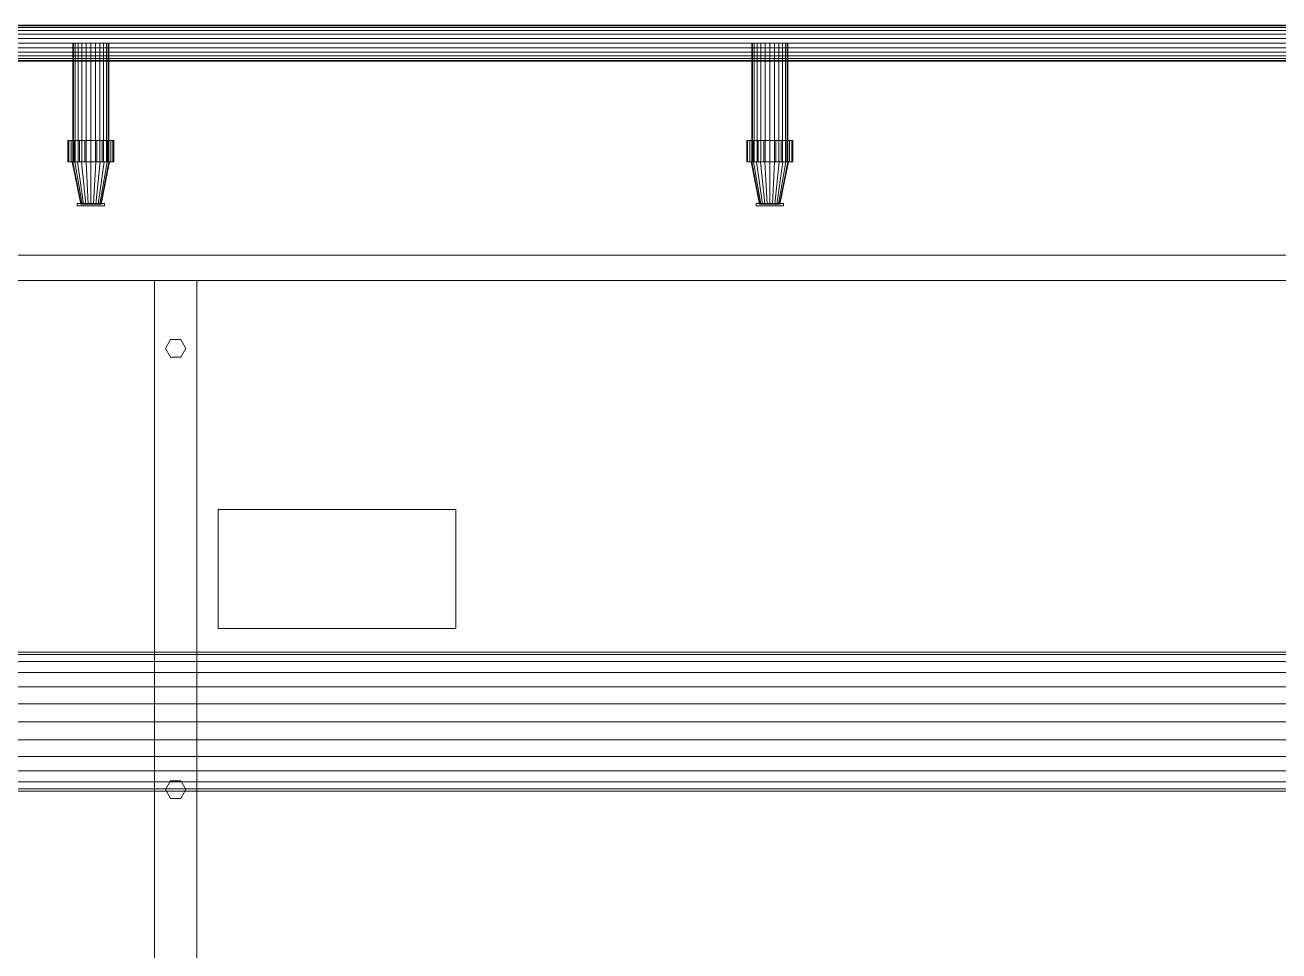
# Model space of a CAD drawing. Header units: millimetres. Extents: x -1970 to 34302, y -65268 to 6837.
# Drawn here: x 13492 to 14969, y 1480 to 2571 of the extents above; entities that cross this region are included whole.
import ezdxf

# ---------------------------------------------------------------- set-up
doc = ezdxf.new("R2010")
doc.units = ezdxf.units.MM
doc.layers.add('lateral_mezcladora', color=7, linetype='Continuous', lineweight=0)

msp = doc.modelspace()

# ---------------------------------------------------------------- linework, layer by layer
at = {"layer": 'lateral_mezcladora'}
for p, q in [((12419.529, 2571.2), (15469.529, 2571.2)), ((12419.529, 2570.478), (15469.529, 2570.478)), ((12419.529, 2568.36), (15469.529, 2568.36)), ((12419.529, 2564.991), (15469.529, 2564.991)), ((12419.529, 2560.6), (15469.529, 2560.6)), ((12419.529, 2555.487), (15469.529, 2555.487)), ((15469.529, 2550), (12419.529, 2550)), ((12419.529, 2544.513), (15469.529, 2544.513)), ((13549.051, 2550), (13548.329, 2550)), ((13548.329, 2550), (13548.329, 2410)), ((13551.169, 2550), (13549.051, 2550)), ((13549.051, 2550), (13549.051, 2410)), ((13554.538, 2550), (13551.169, 2550)), ((13551.169, 2550), (13551.169, 2410)), ((13558.929, 2550), (13554.538, 2550)), ((13554.538, 2550), (13554.538, 2410)), ((13564.042, 2550), (13558.929, 2550)), ((13558.929, 2550), (13558.929, 2410)), ((13569.529, 2550), (13564.042, 2550)), ((13564.042, 2550), (13564.042, 2410)), ((13575.016, 2550), (13569.529, 2550)), ((13569.529, 2550), (13569.529, 2410)), ((13580.129, 2550), (13575.016, 2550)), ((13575.016, 2550), (13575.016, 2410)), ((13584.519, 2550), (13580.129, 2550)), ((13580.129, 2550), (13580.129, 2410)), ((13587.888, 2550), (13584.519, 2550)), ((13584.519, 2550), (13584.519, 2410)), ((13590.006, 2550), (13587.888, 2550)), ((13587.888, 2550), (13587.888, 2410)), ((13590.006, 2550), (13590.729, 2550)), ((13590.006, 2550), (13590.006, 2410)), ((13590.729, 2410), (13590.729, 2550)), ((14349.051, 2550), (14348.329, 2550)), ((14348.329, 2550), (14348.329, 2410)), ((14351.169, 2550), (14349.051, 2550)), ((14349.051, 2550), (14349.051, 2410)), ((14354.538, 2550), (14351.169, 2550)), ((14351.169, 2550), (14351.169, 2410)), ((14358.929, 2550), (14354.538, 2550)), ((14354.538, 2550), (14354.538, 2410)), ((14364.042, 2550), (14358.929, 2550)), ((14358.929, 2550), (14358.929, 2410)), ((14369.529, 2550), (14364.042, 2550)), ((14364.042, 2550), (14364.042, 2410)), ((14375.016, 2550), (14369.529, 2550)), ((14369.529, 2550), (14369.529, 2410)), ((14380.129, 2550), (14375.016, 2550)), ((14375.016, 2550), (14375.016, 2410)), ((14384.519, 2550), (14380.129, 2550)), ((14380.129, 2550), (14380.129, 2410)), ((14387.888, 2550), (14384.519, 2550)), ((14384.519, 2550), (14384.519, 2410)), ((14390.006, 2550), (14387.888, 2550)), ((14387.888, 2550), (14387.888, 2410)), ((14390.006, 2550), (14390.729, 2550)), ((14390.006, 2550), (14390.006, 2410)), ((14390.729, 2410), (14390.729, 2550)), ((12419.529, 2539.4), (15469.529, 2539.4)), ((12419.529, 2535.009), (15469.529, 2535.009)), ((12419.529, 2531.64), (15469.529, 2531.64)), ((12419.529, 2529.522), (15469.529, 2529.522)), ((12419.529, 2528.8), (15469.529, 2528.8)), ((13542.529, 2435), (13543.449, 2435)), ((13542.529, 2435), (13542.529, 2410)), ((13543.449, 2435), (13546.146, 2435)), ((13543.449, 2410), (13543.449, 2435)), ((13546.146, 2435), (13550.437, 2435)), ((13546.146, 2410), (13546.146, 2435)), ((13550.437, 2435), (13556.029, 2435)), ((13550.437, 2410), (13550.437, 2435)), ((13556.029, 2435), (13562.54, 2435)), ((13556.029, 2410), (13556.029, 2435)), ((13562.54, 2435), (13569.529, 2435)), ((13562.54, 2410), (13562.54, 2435)), ((13569.529, 2435), (13576.517, 2435)), ((13569.529, 2410), (13569.529, 2435)), ((13576.517, 2435), (13583.029, 2435)), ((13576.517, 2410), (13576.517, 2435)), ((13583.029, 2435), (13588.62, 2435)), ((13583.029, 2410), (13583.029, 2435)), ((13588.62, 2435), (13592.911, 2435)), ((13588.62, 2410), (13588.62, 2435)), ((13592.911, 2435), (13595.609, 2435)), ((13592.911, 2410), (13592.911, 2435)), ((13595.609, 2435), (13596.529, 2435)), ((13595.609, 2410), (13595.609, 2435)), ((13596.529, 2410), (13596.529, 2435)), ((14342.529, 2435), (14343.449, 2435)), ((14342.529, 2435), (14342.529, 2410)), ((14343.449, 2435), (14346.146, 2435)), ((14343.449, 2410), (14343.449, 2435)), ((14346.146, 2435), (14350.437, 2435)), ((14346.146, 2410), (14346.146, 2435)), ((14350.437, 2435), (14356.029, 2435)), ((14350.437, 2410), (14350.437, 2435)), ((14356.029, 2435), (14362.54, 2435)), ((14356.029, 2410), (14356.029, 2435)), ((14362.54, 2435), (14369.529, 2435)), ((14362.54, 2410), (14362.54, 2435)), ((14369.529, 2435), (14376.517, 2435)), ((14369.529, 2410), (14369.529, 2435)), ((14376.517, 2435), (14383.029, 2435)), ((14376.517, 2410), (14376.517, 2435)), ((14383.029, 2435), (14388.62, 2435)), ((14383.029, 2410), (14383.029, 2435)), ((14388.62, 2435), (14392.911, 2435)), ((14388.62, 2410), (14388.62, 2435)), ((14392.911, 2435), (14395.609, 2435)), ((14392.911, 2410), (14392.911, 2435)), ((14395.609, 2435), (14396.529, 2435)), ((14395.609, 2410), (14395.609, 2435)), ((14396.529, 2410), (14396.529, 2435)), ((13543.449, 2410), (13542.529, 2410)), ((13543.449, 2410), (13546.146, 2410)), ((13546.146, 2410), (13550.437, 2410)), ((13547.529, 2410), (13548.278, 2410)), ((13547.529, 2410), (13557.529, 2360)), ((13548.278, 2410), (13550.476, 2410)), ((13557.937, 2360), (13548.278, 2410)), ((13549.051, 2410), (13548.329, 2410)), ((13551.169, 2410), (13549.051, 2410)), ((13550.437, 2410), (13556.029, 2410)), ((13550.476, 2410), (13553.972, 2410)), ((13559.136, 2360), (13550.476, 2410)), ((13554.538, 2410), (13551.169, 2410)), ((13553.972, 2410), (13558.529, 2410)), ((13561.043, 2360), (13553.972, 2410)), ((13558.929, 2410), (13554.538, 2410)), ((13556.029, 2410), (13562.54, 2410)), ((13558.529, 2410), (13563.835, 2410)), ((13563.529, 2360), (13558.529, 2410)), ((13564.042, 2410), (13558.929, 2410)), ((13562.54, 2410), (13569.529, 2410)), ((13563.835, 2410), (13569.529, 2410)), ((13566.423, 2360), (13563.835, 2410)), ((13569.529, 2410), (13564.042, 2410)), ((13575.016, 2410), (13569.529, 2410)), ((13569.529, 2410), (13576.517, 2410)), ((13569.529, 2410), (13575.223, 2410)), ((13569.529, 2360), (13569.529, 2410)), ((13572.634, 2360), (13575.223, 2410)), ((13580.129, 2410), (13575.016, 2410)), ((13575.223, 2410), (13580.529, 2410)), ((13575.529, 2360), (13580.529, 2410)), ((13576.517, 2410), (13583.029, 2410)), ((13578.014, 2360), (13585.085, 2410)), ((13579.921, 2360), (13588.581, 2410)), ((13584.519, 2410), (13580.129, 2410)), ((13580.529, 2410), (13585.085, 2410)), ((13581.12, 2360), (13590.779, 2410)), ((13581.529, 2360), (13591.529, 2410)), ((13583.029, 2410), (13588.62, 2410)), ((13587.888, 2410), (13584.519, 2410)), ((13585.085, 2410), (13588.581, 2410)), ((13590.006, 2410), (13587.888, 2410)), ((13588.581, 2410), (13590.779, 2410)), ((13588.62, 2410), (13592.911, 2410)), ((13590.729, 2410), (13590.006, 2410)), ((13590.779, 2410), (13591.529, 2410)), ((13592.911, 2410), (13595.609, 2410)), ((13595.609, 2410), (13596.529, 2410)), ((14343.449, 2410), (14342.529, 2410)), ((14343.449, 2410), (14346.146, 2410)), ((14346.146, 2410), (14350.437, 2410)), ((14347.529, 2410), (14348.278, 2410)), ((14347.529, 2410), (14357.529, 2360)), ((14348.278, 2410), (14350.476, 2410)), ((14357.937, 2360), (14348.278, 2410)), ((14349.051, 2410), (14348.329, 2410)), ((14351.169, 2410), (14349.051, 2410)), ((14350.437, 2410), (14356.029, 2410)), ((14350.476, 2410), (14353.972, 2410)), ((14359.136, 2360), (14350.476, 2410)), ((14354.538, 2410), (14351.169, 2410)), ((14353.972, 2410), (14358.529, 2410)), ((14361.043, 2360), (14353.972, 2410)), ((14358.929, 2410), (14354.538, 2410)), ((14356.029, 2410), (14362.54, 2410)), ((14358.529, 2410), (14363.835, 2410)), ((14363.529, 2360), (14358.529, 2410)), ((14364.042, 2410), (14358.929, 2410)), ((14362.54, 2410), (14369.529, 2410)), ((14363.835, 2410), (14369.529, 2410)), ((14366.423, 2360), (14363.835, 2410)), ((14369.529, 2410), (14364.042, 2410)), ((14375.016, 2410), (14369.529, 2410)), ((14369.529, 2410), (14376.517, 2410)), ((14369.529, 2410), (14375.223, 2410)), ((14369.529, 2360), (14369.529, 2410)), ((14372.634, 2360), (14375.223, 2410)), ((14380.129, 2410), (14375.016, 2410)), ((14375.223, 2410), (14380.529, 2410)), ((14375.529, 2360), (14380.529, 2410)), ((14376.517, 2410), (14383.029, 2410)), ((14378.014, 2360), (14385.085, 2410)), ((14379.921, 2360), (14388.581, 2410)), ((14384.519, 2410), (14380.129, 2410)), ((14380.529, 2410), (14385.085, 2410)), ((14381.12, 2360), (14390.779, 2410)), ((14381.529, 2360), (14391.529, 2410)), ((14383.029, 2410), (14388.62, 2410)), ((14387.888, 2410), (14384.519, 2410)), ((14385.085, 2410), (14388.581, 2410)), ((14390.006, 2410), (14387.888, 2410)), ((14388.581, 2410), (14390.779, 2410)), ((14388.62, 2410), (14392.911, 2410)), ((14390.729, 2410), (14390.006, 2410)), ((14390.779, 2410), (14391.529, 2410)), ((14392.911, 2410), (14395.609, 2410)), ((14395.609, 2410), (14396.529, 2410)), ((13553.529, 2361), (13585.529, 2361)), ((13553.529, 2361), (13553.529, 2358)), ((13553.529, 2358), (13585.529, 2358)), ((13557.937, 2360), (13557.529, 2360)), ((13557.937, 2360), (13559.136, 2360)), ((13559.136, 2360), (13561.043, 2360)), ((13561.043, 2360), (13563.529, 2360)), ((13563.529, 2360), (13566.423, 2360)), ((13566.423, 2360), (13569.529, 2360)), ((13569.529, 2360), (13572.634, 2360)), ((13572.634, 2360), (13575.529, 2360)), ((13575.529, 2360), (13578.014, 2360)), ((13578.014, 2360), (13579.921, 2360)), ((13579.921, 2360), (13581.12, 2360)), ((13581.12, 2360), (13581.529, 2360)), ((13585.529, 2358), (13585.529, 2361)), ((14353.529, 2361), (14385.529, 2361)), ((14353.529, 2361), (14353.529, 2358)), ((14353.529, 2358), (14385.529, 2358)), ((14357.937, 2360), (14357.529, 2360)), ((14357.937, 2360), (14359.136, 2360)), ((14359.136, 2360), (14361.043, 2360)), ((14361.043, 2360), (14363.529, 2360)), ((14363.529, 2360), (14366.423, 2360)), ((14366.423, 2360), (14369.529, 2360)), ((14369.529, 2360), (14372.634, 2360)), ((14372.634, 2360), (14375.529, 2360)), ((14375.529, 2360), (14378.014, 2360)), ((14378.014, 2360), (14379.921, 2360)), ((14379.921, 2360), (14381.12, 2360)), ((14381.12, 2360), (14381.529, 2360)), ((14385.529, 2358), (14385.529, 2361)), ((10569.529, 2300), (16769.529, 2300)), ((10569.529, 2270), (16769.529, 2270)), ((13644.529, 2270), (13694.529, 2270)), ((13644.529, 2270), (13644.529, 1240)), ((13694.529, 1240), (13694.529, 2270)), ((13657.529, 2190), (13663.529, 2200.392)), ((13663.529, 2179.608), (13657.529, 2190)), ((13663.529, 2200.392), (13675.529, 2200.392)), ((13675.529, 2200.392), (13681.529, 2190)), ((13681.529, 2190), (13675.529, 2179.608)), ((13675.529, 2179.608), (13663.529, 2179.608)), ((13719.529, 2000), (13999.529, 2000)), ((13719.529, 2000), (13719.529, 1860)), ((13999.529, 1860), (13999.529, 2000)), ((13719.529, 1860), (13999.529, 1860)), ((10409.529, 1832), (16929.529, 1832)), ((10409.529, 1829.206), (16929.529, 1829.206)), ((10409.529, 1821.014), (16929.529, 1821.014)), ((10409.529, 1807.983), (16929.529, 1807.983)), ((10409.529, 1791), (16929.529, 1791)), ((10409.529, 1771.223), (16929.529, 1771.223)), ((16929.529, 1750), (10409.529, 1750)), ((10409.529, 1728.777), (16929.529, 1728.777)), ((10409.529, 1709), (16929.529, 1709)), ((10409.529, 1692.017), (16929.529, 1692.017)), ((10409.529, 1678.986), (16929.529, 1678.986)), ((10409.529, 1670.794), (16929.529, 1670.794)), ((13657.529, 1670), (13663.529, 1680.392)), ((13663.529, 1659.608), (13657.529, 1670)), ((13663.529, 1680.392), (13675.529, 1680.392)), ((13675.529, 1680.392), (13681.529, 1670)), ((13681.529, 1670), (13675.529, 1659.608)), ((10409.529, 1668), (16929.529, 1668)), ((13675.529, 1659.608), (13663.529, 1659.608))]:
    msp.add_line(p, q, dxfattribs=at)

doc.saveas('drawing.dxf')
